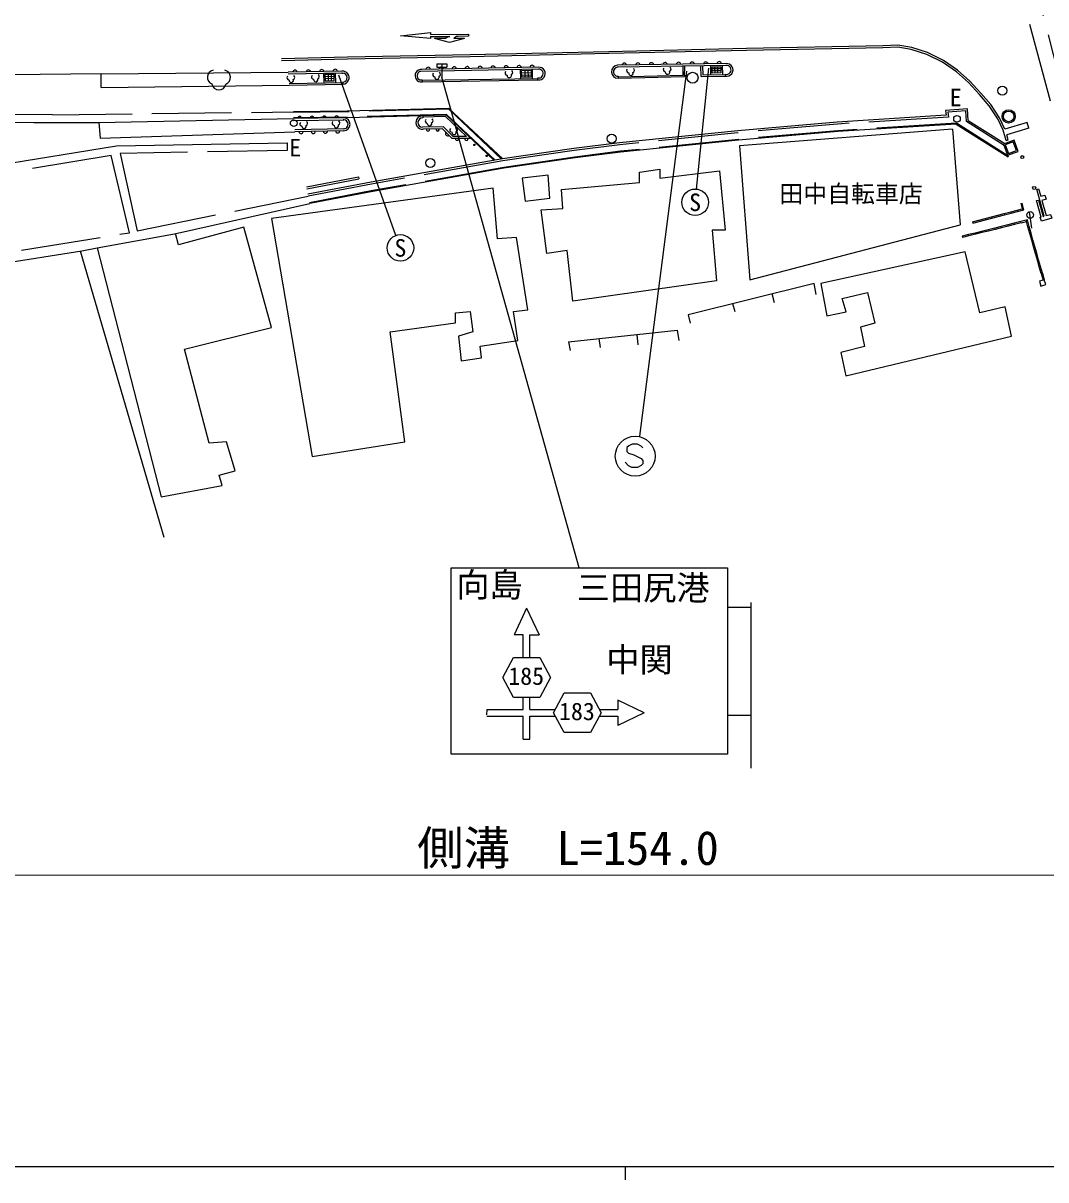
# Model space of a CAD drawing. Units: millimetres, scale not verified. Extents: x 40000 to 680000, y 20000 to 380000.
# Drawn here: x 122656 to 199690, y 204000 to 291120 of the extents above; entities that cross this region are included whole.
import ezdxf
from ezdxf.enums import TextEntityAlignment as Align

# ---------------------------------------------------------------- set-up
doc = ezdxf.new("R2010")
doc.units = ezdxf.units.MM
doc.header["$LTSCALE"] = 1000
doc.linetypes.add('DASHED', pattern=[7.5, 6, -1.5])
for name, color, linetype, lineweight in [('M-BGD', 7, 'Continuous', 25), ('M-BGD-EXST', 7, 'Continuous', 25), ('M-STR-HTXT', 7, 'Continuous', 13), ('M-STR-STRC', 7, 'Continuous', 25), ('M-TTL-BAND', 7, 'Continuous', 25)]:
    doc.layers.add(name, color=color, linetype=linetype, lineweight=lineweight)
doc.layers.add('M-BMK-HTXT', color=7, linetype='Continuous')
doc.styles.add('ＭＳ ゴシック', font='')
doc.styles.get('ＭＳ ゴシック').set_extended_font_data('MS Gothic')

msp = doc.modelspace()

# ---------------------------------------------------------------- linework, layer by layer
at = {"layer": 'M-BGD', "linetype": 'DASHED'}
for p, q in [((194565, 305540), (201055, 281362)), ((196138, 304767), (201748, 282886)), ((124858, 284209), (112180, 284326)), ((124858, 284209), (143019, 284435)), ((196824, 281134), (192954, 283583)), ((196540, 281905), (193703, 283701)), ((142538, 281534), (129976, 281301)), ((129278, 281146), (106829, 277463)), ((130674, 275331), (129278, 281146)), ((129976, 281301), (131256, 275486)), ((131256, 275486), (144137, 278084)), ((100315, 270484), (130674, 275331))]:
    msp.add_line(p, q, dxfattribs=at)
at = {"layer": 'M-BGD'}
for p, q in [((146671, 287503), (142625, 287417)), ((161493, 287655), (152612, 287487)), ((161478, 287805), (152681, 287638)), ((160102, 287629), (160115, 286939)), ((160205, 287547), (160912, 287566)), ((160218, 287043), (160205, 287547)), ((160441, 287553), (160454, 287049)), ((160677, 287560), (160690, 287055)), ((160912, 287566), (160925, 287061)), ((160986, 287646), (160999, 286954)), ((175605, 288075), (167428, 287949)), ((175586, 287925), (167458, 287799)), ((172363, 287210), (172368, 287875)), ((172482, 287093), (172488, 287877)), ((173738, 287112), (173702, 287896)), ((174426, 287907), (174436, 287235)), ((174544, 287833), (175205, 287841)), ((174550, 287361), (174544, 287833)), ((175207, 287684), (174546, 287676)), ((175209, 287526), (174548, 287518)), ((174770, 287363), (174764, 287836)), ((174990, 287366), (174985, 287838)), ((175205, 287841), (175210, 287369)), ((175318, 287921), (175329, 287240)), ((128522, 287311), (121659, 287234)), ((128522, 287311), (142625, 287417)), ((128522, 286264), (128522, 287311)), ((146655, 287353), (142628, 287267)), ((142698, 286568), (146764, 286651)), ((145289, 287323), (145304, 286622)), ((146080, 287257), (145391, 287244)), ((145391, 287244), (145400, 286767)), ((146083, 287098), (145394, 287085)), ((146086, 286939), (145397, 286926)), ((145400, 286767), (146089, 286780)), ((145621, 287249), (145630, 286772)), ((145850, 287253), (145859, 286776)), ((146089, 286780), (146080, 287257)), ((146170, 287342), (146185, 286639)), ((146655, 287353), (146749, 287355)), ((146767, 286531), (146763, 286692)), ((152704, 286845), (152707, 286693)), ((152705, 286813), (161428, 286961)), ((152707, 286693), (161430, 286841)), ((160210, 287379), (160917, 287397)), ((160214, 287211), (160921, 287229)), ((160925, 287061), (160218, 287043)), ((161430, 286841), (161427, 286996)), ((167469, 287120), (167473, 286965)), ((167470, 287084), (172363, 287210)), ((167473, 286965), (172482, 287093)), ((172479, 287213), (172482, 287093)), ((173738, 287112), (175552, 287121)), ((175210, 287369), (174550, 287361)), ((175552, 287121), (175551, 287276)), ((128522, 286264), (142700, 286448)), ((142700, 286448), (146767, 286531)), ((147057, 284489), (143019, 284435)), ((154730, 284695), (147057, 284489)), ((152753, 284142), (152757, 283991)), ((154467, 284078), (152764, 284038)), ((154467, 284078), (156051, 282581)), ((154730, 284695), (158788, 280895)), ((192181, 284186), (183975, 283670)), ((193788, 284663), (192137, 284543)), ((192137, 284543), (192181, 284186)), ((193847, 283787), (193788, 284663)), ((114157, 283744), (123462, 283628)), ((123462, 283628), (128348, 283628)), ((128348, 283628), (143026, 283935)), ((128348, 283628), (128464, 282465)), ((146741, 283985), (143026, 283935)), ((143028, 283785), (146822, 283836)), ((146805, 283158), (143130, 283075)), ((154248, 283152), (152783, 283131)), ((154982, 282430), (154248, 283152)), ((183975, 283670), (176477, 283012)), ((192938, 283522), (196858, 281042)), ((193847, 283787), (196593, 282050)), ((128464, 282465), (143133, 282925)), ((146809, 283008), (143133, 282925)), ((156405, 282432), (154982, 282430)), ((176477, 283012), (167575, 282112)), ((192658, 283134), (176607, 281877)), ((192658, 283134), (193223, 275917)), ((197298, 282308), (196500, 282015)), ((197608, 281464), (197298, 282308)), ((106945, 278161), (129685, 281883)), ((129685, 281883), (142538, 282116)), ((142538, 282116), (142538, 281534)), ((164130, 281671), (158753, 280890)), ((167575, 282112), (164130, 281671)), ((176607, 281877), (177397, 271789)), ((196500, 282015), (196858, 281042)), ((196810, 281170), (197608, 281464)), ((158753, 280890), (148870, 279143)), ((162212, 279673), (160247, 279455)), ((162321, 277926), (162212, 279673)), ((169090, 279891), (170619, 280110)), ((169090, 279127), (169090, 279891)), ((170619, 280110), (170619, 279455)), ((170619, 279455), (175095, 280000)), ((175095, 280000), (175532, 275524)), ((148870, 279143), (144109, 278232)), ((160247, 279455), (160465, 277708)), ((163194, 278581), (169090, 279127)), ((158063, 278690), (141359, 276398)), ((158391, 274869), (158063, 278690)), ((160465, 277708), (162321, 277926)), ((163304, 277162), (163194, 278581)), ((134047, 275253), (144242, 277534)), ((161666, 277053), (163304, 277162)), ((162103, 273777), (161666, 277053)), ((197520, 277041), (197904, 277142)), ((197545, 276944), (198025, 277070)), ((197807, 277537), (197904, 277561)), ((197807, 277537), (197904, 277142)), ((198025, 277070), (197904, 277561)), ((197904, 277142), (198025, 277070)), ((141359, 276398), (144416, 258492)), ((194163, 276163), (194643, 276288)), ((194189, 276066), (194668, 276191)), ((194643, 276288), (195122, 276414)), ((194643, 276288), (194668, 276191)), ((194668, 276191), (195148, 276317)), ((195122, 276414), (195602, 276539)), ((195122, 276414), (195148, 276317)), ((195148, 276317), (195627, 276442)), ((195602, 276539), (196082, 276665)), ((195602, 276539), (195627, 276442)), ((195627, 276442), (196107, 276568)), ((196082, 276665), (196561, 276790)), ((196082, 276665), (196107, 276568)), ((196107, 276568), (196586, 276693)), ((196561, 276790), (197041, 276916)), ((196561, 276790), (196586, 276693)), ((196586, 276693), (197066, 276819)), ((197041, 276916), (197520, 277041)), ((197041, 276916), (197066, 276819)), ((197066, 276819), (197545, 276944)), ((197802, 276173), (197311, 276050)), ((197520, 277041), (197545, 276944)), ((198294, 276296), (197802, 276173)), ((197827, 276076), (197802, 276173)), ((197827, 276076), (198224, 276175)), ((198224, 276175), (198294, 276296)), ((198340, 275768), (198224, 276175)), ((198436, 275795), (198294, 276296)), ((139284, 275743), (134371, 274432)), ((141359, 268209), (139284, 275743)), ((175532, 275524), (174549, 275524)), ((174549, 275524), (174877, 271703)), ((177397, 271789), (193223, 275917)), ((194360, 275313), (193868, 275190)), ((194163, 276163), (194189, 276066)), ((194852, 275436), (194360, 275313)), ((194384, 275216), (194360, 275313)), ((194876, 275339), (194384, 275216)), ((195344, 275559), (194852, 275436)), ((194876, 275339), (194852, 275436)), ((195368, 275462), (194876, 275339)), ((195835, 275682), (195344, 275559)), ((195368, 275462), (195344, 275559)), ((195860, 275585), (195368, 275462)), ((196327, 275805), (195835, 275682)), ((195860, 275585), (195835, 275682)), ((196351, 275707), (195860, 275585)), ((196819, 275927), (196327, 275805)), ((196351, 275707), (196327, 275805)), ((196843, 275830), (196351, 275707)), ((197311, 276050), (196819, 275927)), ((196843, 275830), (196819, 275927)), ((197335, 275953), (196843, 275830)), ((197335, 275953), (197311, 276050)), ((197827, 276076), (197335, 275953)), ((198340, 275768), (198436, 275795)), ((198482, 275268), (198340, 275768)), ((198578, 275295), (198436, 275795)), ((128231, 274206), (134047, 275253)), ((134371, 274432), (134133, 275268)), ((159810, 274978), (158391, 274869)), ((160683, 269519), (159810, 274978)), ((193868, 275190), (193376, 275068)), ((193376, 275068), (193401, 274971)), ((193892, 275093), (193401, 274971)), ((193892, 275093), (193868, 275190)), ((194384, 275216), (193892, 275093)), ((198482, 275268), (198578, 275295)), ((198623, 274767), (198482, 275268)), ((198720, 274795), (198578, 275295)), ((198623, 274767), (198720, 274795)), ((198765, 274267), (198623, 274767)), ((198861, 274294), (198720, 274795)), ((100548, 269786), (127068, 273974)), ((133280, 252378), (126969, 273958)), ((127068, 273974), (128231, 274206)), ((128234, 274207), (133061, 255435)), ((163631, 273996), (162103, 273777)), ((164068, 270174), (163631, 273996)), ((193612, 273892), (182744, 271519)), ((194722, 269300), (193612, 273892)), ((198765, 274267), (198861, 274294)), ((198907, 273766), (198765, 274267)), ((199003, 273794), (198861, 274294)), ((198907, 273766), (199003, 273794)), ((199049, 273266), (198907, 273766)), ((199145, 273293), (199003, 273794)), ((199049, 273266), (199145, 273293)), ((199191, 272766), (199049, 273266)), ((199287, 272793), (199145, 273293)), ((199191, 272766), (199287, 272793)), ((199332, 272265), (199191, 272766)), ((199429, 272293), (199287, 272793)), ((199332, 272265), (199429, 272293)), ((199332, 272265), (199475, 271762)), ((199429, 272293), (199571, 271791)), ((174877, 271703), (164068, 270174)), ((182247, 271519), (172757, 269147)), ((182400, 270677), (182247, 271519)), ((182744, 271519), (183203, 269070)), ((199571, 271791), (199207, 271681)), ((199207, 271681), (199318, 271317)), ((199318, 271317), (199681, 271428)), ((199681, 271428), (199571, 271791)), ((179262, 270065), (179073, 270726)), ((184351, 270371), (186265, 270830)), ((184658, 269376), (184351, 270371)), ((186265, 270830), (186800, 268534)), ((155224, 269301), (156316, 269410)), ((155224, 268537), (155224, 269301)), ((156316, 269410), (156535, 267882)), ((159592, 269410), (160683, 269519)), ((159919, 267227), (159592, 269410)), ((176277, 269376), (176124, 269988)), ((183203, 269070), (184658, 269376)), ((196635, 269759), (194722, 269300)), ((197094, 267539), (196635, 269759)), ((150311, 267882), (155224, 268537)), ((172757, 269147), (172910, 268534)), ((186800, 268534), (185729, 268228)), ((134808, 266572), (141359, 268209)), ((151403, 259584), (150311, 267882)), ((156535, 267882), (155443, 267554)), ((155443, 267554), (155661, 265698)), ((163740, 267117), (171929, 267991)), ((168981, 266899), (168917, 267670)), ((171929, 267991), (172038, 267227)), ((184619, 264555), (197094, 267539)), ((185729, 268228), (186035, 266774)), ((157080, 266790), (159919, 267227)), ((157190, 265916), (157080, 266790)), ((163740, 267117), (163850, 266462)), ((166142, 266681), (166037, 267362)), ((186035, 266774), (184237, 266315)), ((136664, 259475), (134808, 266572)), ((155661, 265698), (157190, 265916)), ((184237, 266315), (184619, 264555)), ((137974, 259584), (136664, 259475)), ((138629, 257401), (137974, 259584)), ((144416, 258492), (151403, 259584)), ((137428, 257073), (138629, 257401)), ((137647, 256309), (137428, 257073)), ((133061, 255435), (137647, 256309))]:
    msp.add_line(p, q, dxfattribs=at)
for points in [[(173822, 287898), (173853, 287232), (175551, 287241)], [(158140, 280782), (154537, 284189), (147067, 283990), (146741, 283985)], [(192938, 283522), (184028, 282961), (176544, 282306), (167656, 281406), (164226, 280967), (158866, 280189), (148998, 278445), (144242, 277534)], [(156051, 282581), (155043, 282580), (154309, 283303), (152725, 283280)]]:
    msp.add_lwpolyline(points, dxfattribs=at)
at = {"layer": 'M-BGD', "linetype": 'DASHED'}
for points in [[(158692, 280879), (154711, 284644), (147058, 284439), (143020, 284385)], [(158201, 280792), (154556, 284240), (147066, 284040), (143025, 283985)], [(192350, 284046), (183986, 283520), (176491, 282863), (167592, 281963), (164151, 281522), (158777, 280742), (148897, 278995), (144137, 278084)], [(193703, 283701), (193649, 284503), (192306, 284405), (192350, 284046)], [(192954, 283583), (184023, 283021), (176538, 282365), (167649, 281466), (164218, 281027), (158856, 280248), (148987, 278504), (144231, 277593)]]:
    msp.add_lwpolyline(points, dxfattribs=at)
at = {"layer": 'M-BGD'}
msp.add_lwpolyline([(197479, 281524), (197238, 282180), (196628, 281956), (196870, 281299)], close=True, dxfattribs=at)
for centre, radius in [((173078, 287006), 410), ((196415, 286036), 340), ((196886, 284096), 500), ((196886, 284096), 400), ((166988, 282423), 340), ((156649, 281949), 50), ((153323, 280588), 345), ((157564, 281116), 50), ((197910, 281028), 115), ((198810, 278705), 115)]:
    msp.add_circle(centre, radius, dxfattribs=at)
for centre, radius, start, end in [((143131, 287408), 170, 7.91817, 174.52258), ((144143, 287429), 170, 7.91817, 174.52258), ((145154, 287451), 170, 7.91817, 174.52258), ((146166, 287472), 170, 7.91817, 174.52258), ((146722, 287017), 488, 275.23672, 95.97604), ((152651, 287164), 475, 86.3604, 276.80967), ((153170, 287634), 164, 5.82869, 176.34891), ((154147, 287652), 164, 5.82783, 176.34957), ((155125, 287671), 164, 5.82869, 176.34891), ((156102, 287689), 164, 5.82869, 176.34891), ((157080, 287708), 164, 5.82765, 176.35149), ((158057, 287727), 164, 5.83041, 176.34894), ((159035, 287745), 164, 5.82783, 176.34957), ((160012, 287764), 164, 5.82869, 176.34891), ((160990, 287782), 164, 5.82783, 176.34957), ((161494, 287321), 334, 258.48445, 91.97118), ((161494, 287321), 484, 262.39097, 91.82225), ((167464, 287457), 493, 94.2098, 271.02794), ((167464, 287457), 343, 86.90713, 270.82265), ((167939, 287935), 172, 8.16892, 173.60966), ((168962, 287951), 172, 8.16892, 173.60966), ((169984, 287966), 172, 8.16892, 173.60966), ((171006, 287982), 172, 8.17017, 173.60695), ((172028, 287998), 172, 8.17017, 173.60695), ((173050, 288014), 172, 8.17017, 173.60695), ((174073, 288030), 172, 8.17185, 173.60694), ((175095, 288046), 172, 8.17185, 173.60694), ((175643, 287595), 332, 253.89563, 99.83995), ((175643, 287595), 482, 259.08382, 94.50692), ((146722, 287017), 338, 277.04755, 85.5055), ((152651, 287164), 325, 96.8064, 279.52055), ((143490, 283936), 155, 2.59218, 178.95857), ((144419, 283949), 155, 2.59204, 178.96054), ((145348, 283961), 155, 2.59218, 178.95857), ((146277, 283974), 155, 2.59028, 178.96046), ((152745, 283636), 506, 91.42671, 274.23132), ((146791, 283498), 340, 272.16064, 95.82532), ((146791, 283498), 490, 272.16086, 85.72618), ((152745, 283636), 356, 88.04447, 266.72461), ((153882, 283121), 125, 169.12883, 12.48589), ((143592, 282938), 153, 182.51865, 0.079), ((144512, 282959), 153, 182.51654, 0.08112), ((145431, 282980), 153, 182.51675, 0.0809), ((146350, 283001), 153, 182.51688, 0.07892), ((153149, 283111), 125, 169.12861, 12.48611), ((154631, 282807), 173, 143.09914, 307.81715), ((155337, 282402), 122, 166.71573, 13.41419), ((156049, 282403), 122, 166.71548, 13.41444)]:
    msp.add_arc(centre, radius, start, end, dxfattribs=at)
at = {"layer": 'M-BGD-EXST'}
for p, q in [((153813, 288047), (154563, 288047)), ((153813, 288047), (153813, 287797)), ((153813, 287797), (154563, 287797)), ((154188, 288047), (154188, 287047)), ((154563, 288047), (154563, 287797)), ((172624, 287500), (169089, 260002)), ((173374, 278621), (174301, 287718)), ((150737, 275133), (146426, 287205)), ((198634, 275681), (198465, 276919)), ((168271, 259278), (168126, 259152)), ((168126, 259152), (168126, 258869)), ((168126, 258869), (168258, 258725)), ((168529, 259416), (168271, 259278)), ((168937, 259410), (168529, 259416)), ((169207, 259271), (168937, 259410)), ((169333, 259146), (169207, 259271)), ((168258, 257788), (167994, 258059)), ((168258, 258725), (168648, 258605)), ((168648, 258605), (169207, 258322)), ((169207, 258322), (169339, 258184)), ((169339, 257927), (169207, 257795)), ((169339, 258184), (169339, 257927)), ((168516, 257663), (168258, 257788)), ((168937, 257663), (168516, 257663)), ((169207, 257795), (168937, 257663))]:
    msp.add_line(p, q, dxfattribs=at)
for centre, radius in [((192995, 283908), 250), ((143036, 283587), 250), ((173273, 277626), 1000), ((198499, 276671), 250), ((151073, 274191), 1000), ((168756, 258506), 1500)]:
    msp.add_circle(centre, radius, dxfattribs=at)
for centre, radius, start, end in [((137066, 287041), 537, 100.75605, 249.2973), ((137733, 287033), 545, 290.56616, 78.96113), ((159369, 287406), 170, 290.27107, 57.14074), ((168280, 287536), 170, 138.34356, 265.21323), ((168528, 287569), 170, 290.26842, 57.14339), ((171041, 287618), 170, 138.34335, 265.21526), ((171289, 287652), 170, 290.27107, 57.14074), ((142696, 287003), 170, 138.34448, 265.21185), ((142848, 286817), 167, 174.05648, 21.42782), ((142944, 287037), 170, 290.2698, 57.14247), ((144542, 287057), 170, 138.34183, 265.2145), ((144694, 286871), 167, 174.05648, 21.42782), ((144790, 287091), 170, 290.27245, 57.13982), ((153674, 287246), 170, 138.34183, 265.2145), ((153825, 287060), 167, 174.05648, 21.42782), ((153922, 287280), 170, 290.27245, 57.13982), ((159121, 287373), 170, 138.34335, 265.21526), ((159273, 287186), 167, 174.05648, 21.42782), ((168432, 287349), 167, 174.05648, 21.42782), ((171193, 287432), 167, 174.05648, 21.42782), ((137401, 286619), 532, 188.73985, 349.61114), ((143667, 283535), 170, 138.34183, 265.2145), ((143819, 283348), 167, 174.05648, 21.42782), ((143915, 283568), 170, 290.27245, 57.13982), ((146091, 283588), 170, 138.34448, 265.21185), ((146243, 283402), 167, 174.05734, 21.42696), ((146339, 283622), 170, 290.27245, 57.13982), ((153115, 283741), 170, 138.34183, 265.2145), ((153266, 283555), 167, 174.05648, 21.42782), ((153363, 283775), 170, 290.2698, 57.14247), ((154966, 283073), 170, 138.34091, 265.21588), ((155214, 283107), 170, 290.27107, 57.14074), ((155118, 282887), 167, 174.05648, 21.42782)]:
    msp.add_arc(centre, radius, start, end, dxfattribs=at)
at = {"layer": 'M-STR-HTXT'}
msp.add_line((84219, 226949), (242905, 226949), dxfattribs=at)
at = {"layer": 'M-STR-STRC'}
for p, q in [((151089, 290170), (153342, 290415)), ((153345, 289954), (151089, 290170)), ((153342, 290415), (153343, 290262)), ((153343, 290262), (156213, 290281)), ((153344, 290108), (154786, 290117)), ((156214, 290127), (155387, 290121)), ((156213, 290281), (156214, 290127)), ((153344, 290108), (153345, 289954)), ((154472, 289962), (153652, 289956)), ((154782, 289656), (153652, 289956)), ((155907, 289971), (154782, 289656)), ((155907, 289971), (155087, 289966)), ((164539, 250106), (154188, 287047)), ((198280, 283639), (196597, 283134)), ((198412, 283199), (196737, 282695)), ((198412, 283199), (198280, 283639)), ((196710, 282286), (196853, 282331)), ((196853, 282331), (196737, 282695)), ((143995, 278783), (147919, 279538)), ((144023, 278635), (147947, 279391)), ((147919, 279538), (147947, 279391)), ((154897, 250106), (175719, 250106)), ((154897, 236050), (154897, 250106)), ((175719, 250106), (175719, 236050)), ((177462, 247481), (177462, 235014)), ((160581, 247051), (159631, 245051)), ((160581, 247051), (161531, 245051)), ((175719, 247129), (177462, 247129)), ((160331, 245051), (159631, 245051)), ((160331, 243340), (160331, 245051)), ((160831, 245051), (161531, 245051)), ((160831, 243340), (160831, 245051)), ((158781, 241840), (159581, 243340)), ((159581, 243340), (161581, 243340)), ((161581, 243340), (162381, 241840)), ((159581, 240340), (158781, 241840)), ((162381, 241840), (161581, 240340)), ((162602, 239182), (163402, 240682)), ((163402, 240682), (165402, 240682)), ((165402, 240682), (166202, 239182)), ((161581, 240340), (159581, 240340)), ((160331, 239432), (160331, 240340)), ((160831, 239432), (160831, 240340)), ((169441, 239182), (167441, 240132)), ((167441, 240132), (167441, 239432)), ((157579, 239432), (157565, 239014)), ((157579, 239432), (160331, 239432)), ((157579, 238932), (160331, 238932)), ((160331, 237196), (160331, 238932)), ((160831, 239432), (162736, 239432)), ((160831, 237196), (160831, 238932)), ((160831, 238932), (162736, 238932)), ((163402, 237682), (162602, 239182)), ((166202, 239182), (165402, 237682)), ((166069, 239432), (167441, 239432)), ((166069, 238932), (167441, 238932)), ((169441, 239182), (167441, 238232)), ((167441, 238932), (167441, 238232)), ((175719, 239002), (177462, 239002)), ((160331, 237196), (160831, 237196)), ((165402, 237682), (163402, 237682)), ((175719, 236050), (154897, 236050))]:
    msp.add_line(p, q, dxfattribs=at)
for points in [[(193955, 286757), (193041, 287568), (191984, 288309), (190776, 288898), (189591, 289281), (188546, 289456), (187408, 289415), (177129, 289202), (166760, 288971), (156323, 288721), (147086, 288564), (142111, 288431)], [(193851, 286650), (192948, 287450), (191907, 288179), (190720, 288759), (189555, 289135), (188536, 289306), (187412, 289265), (177133, 289052), (166764, 288821), (156326, 288571), (147089, 288414), (142115, 288281)], [(196710, 282286), (196462, 283061), (196070, 283910), (195423, 284894), (194685, 285757), (193851, 286650)], [(196595, 283133), (196201, 283983), (195543, 284984), (194797, 285857), (193955, 286757)]]:
    msp.add_lwpolyline(points, dxfattribs=at)
msp.add_lwpolyline([(199568, 276583), (199002, 278605), (199147, 278645), (199305, 278079), (199624, 278169), (199701, 277850), (199394, 277763), (199713, 276624), (200050, 276714), (200129, 276419), (199359, 276213), (199270, 276494), (199344, 276512), (198991, 277754), (199136, 277795), (199488, 276554)], close=True, dxfattribs=at)
for centre, radius, start, end in [((155079, 289135), 1025, 106.62312, 126.2739), ((155460, 289614), 512, 98.18617, 136.68755)]:
    msp.add_arc(centre, radius, start, end, dxfattribs=at)
at = {"layer": 'M-TTL-BAND'}
for p, q in [((40000, 205000), (579000, 205000)), ((168000, 205000), (168000, 204000))]:
    msp.add_line(p, q, dxfattribs=at)

# ---------------------------------------------------------------- texts
at = {"layer": 'M-BGD-EXST', "style": 'ＭＳ ゴシック'}
for p in [(173273, 277626), (151073, 274191)]:
    msp.add_text('S', height=1320, dxfattribs=at).set_placement(p, align=Align.MIDDLE_CENTER)
at = {"layer": 'M-BMK-HTXT', "style": 'ＭＳ ゴシック'}
for s, p in [('E', (192901, 285518)), ('E', (143146, 281741)), ('田中自転車店', (185016, 278269))]:
    msp.add_text(s, height=1320, dxfattribs=at).set_placement(p, align=Align.MIDDLE_CENTER)
at = {"layer": 'M-STR-HTXT', "style": 'ＭＳ ゴシック'}
msp.add_text('側溝\u3000L=154.0', height=2566, dxfattribs=at).set_placement((163695, 226949), align=Align.BOTTOM_CENTER)
at = {"layer": 'M-STR-STRC', "style": 'ＭＳ ゴシック'}
for s, height, p in [('向島', 1833, (155288, 247355)), ('三田尻港', 1833, (164360, 247129)), ('中関', 1833, (166576, 241711)), ('185', 1320, (159200, 240886)), ('183', 1320, (163021, 238228))]:
    msp.add_text(s, height=height, dxfattribs=at).set_placement(p, align=Align.BOTTOM_LEFT)

doc.saveas('drawing.dxf')
